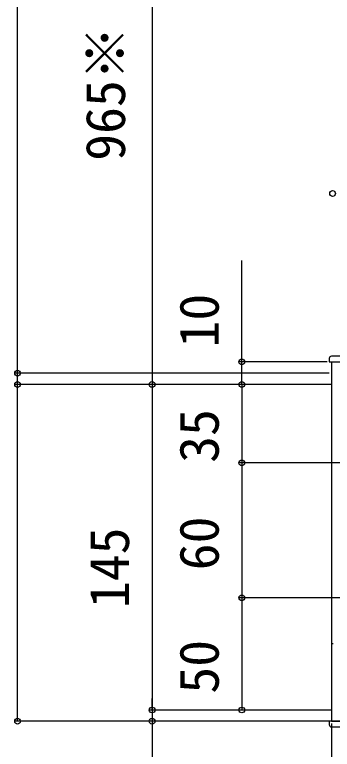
# Model space of a CAD drawing. Units: millimetres, scale not verified. Extents: x -1050 to 1050, y -1570 to 1562.
# Drawn here: x -676.1 to -534.4, y -286 to 41.1 of the extents above; entities that cross this region are included whole.
import ezdxf
from ezdxf.enums import TextEntityAlignment as Align

# ---------------------------------------------------------------- set-up
doc = ezdxf.new("R2010")
doc.units = ezdxf.units.MM
doc.header["$LTSCALE"] = 8
for name, color, linetype in [('0-3_YKK_12', 2, 'Continuous'), ('0-4_YKK_13', 4, 'Continuous'), ('0-5_YKK_D', 6, 'Continuous')]:
    doc.layers.add(name, color=color, linetype=linetype)
doc.styles.add('ＭＳ ゴシック', font='')
doc.styles.get('ＭＳ ゴシック').set_extended_font_data('MS Gothic')

msp = doc.modelspace()

# ---------------------------------------------------------------- linework, layer by layer
at = {"layer": '0-3_YKK_12'}
for p, q in [((-534.8, -113.5), (-534.8, -273.5)), ((-534.8, -113.5), (-459.8, -113.5)), ((-534, -239), (-534.8, -239)), ((-534.8, -273.5), (-527.3, -273.5))]:
    msp.add_line(p, q, dxfattribs=at)
at = {"layer": '0-4_YKK_13'}
for p, q in [((-459.8, -111), (-534.8, -111)), ((-535.8, -273.5), (-535.8, -275)), ((-534.8, -273.5), (-535.8, -273.5)), ((-527.3, -273.5), (-534.8, -273.5)), ((-534.8, -276), (-459.8, -276))]:
    msp.add_line(p, q, dxfattribs=at)
msp.add_lwpolyline([(-535.8, -112), (-535.8, -113.5), (-534.8, -113.5), (-527.3, -113.5)], dxfattribs=at)
for centre, start, end in [((-534.8, -112), 90, 180), ((-534.8, -275), 180, 270)]:
    msp.add_arc(centre, 1, start, end, dxfattribs=at)
at = {"layer": '0-5_YKK_D'}
for p, q in [((-674.8, -118.5), (-674.8, 306.497)), ((-614.8, 161.5), (-614.8, -123.5)), ((-536.8, -113.5), (-575.8, -113.5)), ((-536.8, -118.5), (-675.8, -118.5)), ((-535.8, -118.5), (-675.8, -118.5)), ((-674.8, -123.5), (-674.8, -118.5)), ((-534.8, -123.5), (-675.8, -123.5)), ((-535, -123.5), (-675.8, -123.5)), ((-674.8, -273.5), (-674.8, -123.5)), ((-534.8, -123.5), (-615.8, -123.5)), ((-534.8, -123.5), (-615.8, -123.5)), ((-614.8, -123.5), (-614.8, -268.5)), ((-534.8, -123.5), (-575.8, -123.5)), ((-534.8, -123.5), (-575.8, -123.5)), ((-574.8, -123.5), (-574.8, -158.5)), ((-507.3, -158.5), (-575.8, -158.5)), ((-507.3, -158.5), (-575.8, -158.5)), ((-574.8, -158.5), (-574.8, -218.5)), ((-507.3, -218.5), (-575.8, -218.5)), ((-507.3, -218.5), (-575.8, -218.5)), ((-574.8, -218.5), (-574.8, -268.5)), ((-614.8, -268.5), (-614.8, -263.4)), ((-534.55, -268.5), (-615.8, -268.5)), ((-535, -268.5), (-615.8, -268.5)), ((-614.8, -268.5), (-614.8, -273.5)), ((-534.55, -268.5), (-575.8, -268.5)), ((-535.8, -273.5), (-675.8, -273.5)), ((-535.8, -273.5), (-615.8, -273.5)), ((-614.8, -273.5), (-614.8, -307.609)), ((-534.8, -274.5), (-534.8, -437))]:
    msp.add_line(p, q, dxfattribs=at)
msp.add_lwpolyline([(-574.8, -123.5), (-574.8, -113.5), (-574.8, -68.4)], dxfattribs=at)
for centre in [(-534.3, -38.5), (-574.8, -113.5), (-674.8, -118.5), (-674.8, -118.5), (-674.8, -123.5), (-674.8, -123.5), (-614.8, -123.5), (-614.8, -123.5), (-574.8, -123.5), (-574.8, -123.5), (-574.8, -158.5), (-574.8, -158.5), (-574.8, -218.5), (-574.8, -218.5), (-614.8, -268.5), (-614.8, -268.5), (-574.8, -268.5), (-674.8, -273.5), (-614.8, -273.5)]:
    msp.add_circle(centre, 1.275, dxfattribs=at)

# ---------------------------------------------------------------- texts
at = {"layer": '0-5_YKK_D', "style": 'ＭＳ ゴシック'}
for s, p in [('965※', (-621.573, -23.955)), ('10', (-579.8, -107.082)), ('35', (-579.8, -158.455)), ('60', (-579.8, -206.295)), ('145', (-619.8, -223.136)), ('50', (-579.8, -261.227))]:
    msp.add_text(s, height=17.6, rotation=90, dxfattribs=at).set_placement(p, align=Align.BOTTOM_LEFT)

doc.saveas('drawing.dxf')
